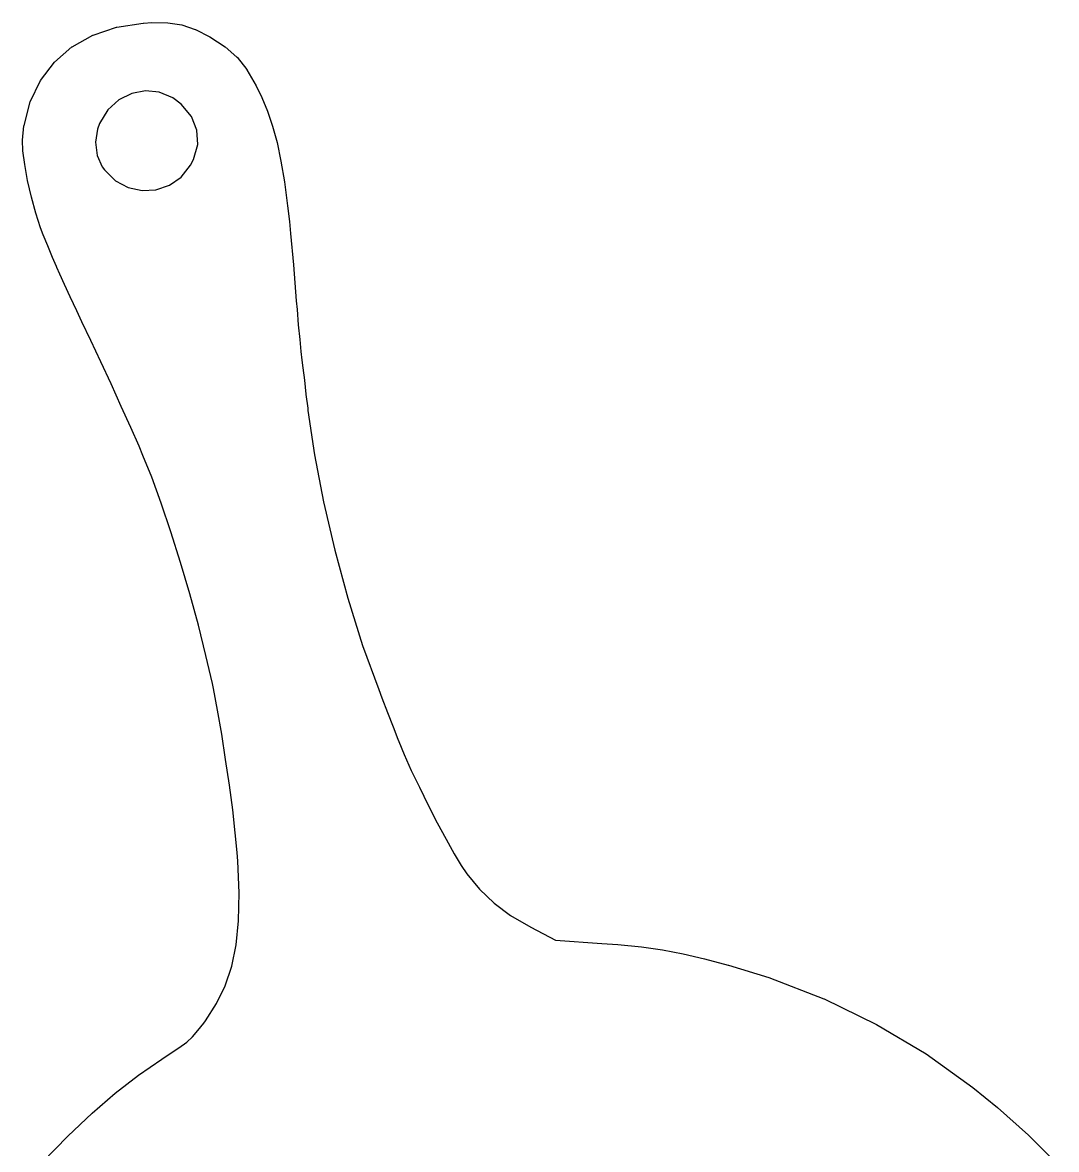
# Model space of a CAD drawing. Extents: x 100.3 to 129.7, y -169.9 to -105.7.
# Drawn here: x 102.39 to 107.64, y -158.11 to -152.39 of the extents above; entities that cross this region are included whole.
import ezdxf

# ---------------------------------------------------------------- set-up
doc = ezdxf.new("R2010")
doc.units = 0
doc.header["$MEASUREMENT"] = 0
doc.layers.add('BLACK', color=7, linetype='CONTINUOUS')

msp = doc.modelspace()

# ---------------------------------------------------------------- linework, layer by layer
at = {"layer": 'Black'}
for p, q in [((102.864, -152.411), (102.998, -152.391)), ((102.998, -152.391), (102.998, -152.391)), ((102.998, -152.391), (102.999, -152.391)), ((102.999, -152.391), (103.042, -152.388)), ((103.042, -152.388), (103.042, -152.388)), ((103.042, -152.388), (103.042, -152.388)), ((103.042, -152.388), (103.124, -152.389)), ((103.124, -152.389), (103.124, -152.389)), ((103.124, -152.389), (103.124, -152.389)), ((103.124, -152.389), (103.194, -152.4)), ((102.637, -152.512), (102.742, -152.453)), ((102.742, -152.453), (102.743, -152.452)), ((102.743, -152.452), (102.863, -152.412)), ((102.743, -152.452), (102.743, -152.452)), ((102.863, -152.412), (102.864, -152.411)), ((102.864, -152.411), (102.864, -152.411)), ((103.194, -152.4), (103.195, -152.4)), ((103.195, -152.4), (103.195, -152.4)), ((103.195, -152.4), (103.262, -152.423)), ((103.262, -152.423), (103.262, -152.424)), ((103.262, -152.424), (103.263, -152.424)), ((103.263, -152.424), (103.336, -152.461)), ((102.548, -152.589), (102.636, -152.512)), ((102.636, -152.512), (102.637, -152.512)), ((102.637, -152.512), (102.637, -152.512)), ((103.336, -152.461), (103.336, -152.461)), ((103.336, -152.461), (103.336, -152.461)), ((103.336, -152.461), (103.337, -152.461)), ((103.337, -152.461), (103.337, -152.461)), ((103.337, -152.461), (103.337, -152.461)), ((103.337, -152.461), (103.414, -152.511)), ((103.414, -152.511), (103.414, -152.511)), ((103.414, -152.511), (103.414, -152.511)), ((103.414, -152.511), (103.474, -152.564)), ((103.474, -152.564), (103.475, -152.564)), ((103.475, -152.564), (103.475, -152.564)), ((103.475, -152.564), (103.525, -152.627)), ((102.476, -152.682), (102.547, -152.59)), ((102.547, -152.59), (102.547, -152.589)), ((102.547, -152.589), (102.548, -152.589)), ((103.525, -152.627), (103.525, -152.628)), ((103.525, -152.628), (103.525, -152.628)), ((103.525, -152.628), (103.572, -152.709)), ((102.424, -152.79), (102.476, -152.683)), ((102.476, -152.683), (102.476, -152.682)), ((102.476, -152.683), (102.476, -152.683)), ((103.01, -152.735), (102.94, -152.748)), ((103.08, -152.742), (103.01, -152.735)), ((103.148, -152.77), (103.08, -152.742)), ((103.572, -152.709), (103.572, -152.709)), ((103.572, -152.709), (103.572, -152.709)), ((103.572, -152.709), (103.6, -152.768)), ((102.393, -152.911), (102.424, -152.791)), ((102.424, -152.791), (102.424, -152.79)), ((102.424, -152.79), (102.424, -152.79)), ((102.875, -152.781), (102.819, -152.832)), ((102.94, -152.748), (102.875, -152.781)), ((103.191, -152.803), (103.148, -152.77)), ((103.6, -152.768), (103.6, -152.768)), ((103.6, -152.768), (103.6, -152.768)), ((103.6, -152.768), (103.629, -152.839)), ((102.819, -152.832), (102.776, -152.901)), ((103.243, -152.866), (103.191, -152.803)), ((103.629, -152.839), (103.629, -152.839)), ((103.629, -152.839), (103.63, -152.839)), ((103.63, -152.839), (103.655, -152.914)), ((102.385, -152.986), (102.392, -152.912)), ((102.392, -152.912), (102.393, -152.911)), ((102.393, -152.911), (102.393, -152.911)), ((102.776, -152.901), (102.766, -152.929)), ((103.271, -152.935), (103.243, -152.866)), ((103.655, -152.914), (103.655, -152.915)), ((102.766, -152.929), (102.756, -152.996)), ((103.275, -153.008), (103.271, -152.935)), ((103.655, -152.915), (103.655, -152.915)), ((103.655, -152.915), (103.678, -152.998)), ((102.386, -153.039), (102.385, -152.986)), ((102.385, -152.986), (102.385, -152.986)), ((102.385, -152.986), (102.385, -152.986)), ((102.756, -152.996), (102.764, -153.063)), ((103.254, -153.083), (103.275, -153.008)), ((103.678, -152.998), (103.678, -152.998)), ((103.678, -152.998), (103.678, -152.998)), ((103.678, -152.998), (103.698, -153.092)), ((102.396, -153.109), (102.386, -153.039)), ((102.386, -153.039), (102.386, -153.039)), ((102.386, -153.039), (102.386, -153.039)), ((102.764, -153.063), (102.789, -153.121)), ((103.239, -153.113), (103.254, -153.083)), ((102.411, -153.19), (102.396, -153.109)), ((102.396, -153.109), (102.396, -153.109)), ((102.396, -153.109), (102.396, -153.109)), ((102.789, -153.121), (102.801, -153.137)), ((102.801, -153.137), (102.857, -153.192)), ((103.191, -153.174), (103.239, -153.113)), ((103.698, -153.092), (103.698, -153.092)), ((103.698, -153.092), (103.698, -153.092)), ((103.698, -153.092), (103.716, -153.198)), ((102.43, -153.275), (102.411, -153.19)), ((102.411, -153.19), (102.411, -153.19)), ((102.411, -153.19), (102.411, -153.19)), ((102.857, -153.192), (102.922, -153.226)), ((103.131, -153.215), (103.191, -153.174)), ((103.716, -153.198), (103.716, -153.198)), ((103.716, -153.198), (103.716, -153.198)), ((103.716, -153.198), (103.732, -153.32)), ((102.922, -153.226), (102.992, -153.242)), ((102.992, -153.242), (103.063, -153.238)), ((103.063, -153.238), (103.131, -153.215)), ((102.453, -153.357), (102.43, -153.275)), ((102.43, -153.275), (102.43, -153.275)), ((102.43, -153.275), (102.43, -153.275)), ((102.477, -153.431), (102.453, -153.357)), ((102.453, -153.357), (102.453, -153.357)), ((102.453, -153.357), (102.453, -153.357)), ((103.732, -153.32), (103.732, -153.32)), ((103.732, -153.32), (103.732, -153.32)), ((103.732, -153.32), (103.741, -153.399)), ((103.741, -153.399), (103.747, -153.459)), ((102.49, -153.466), (102.477, -153.431)), ((102.477, -153.431), (102.477, -153.431)), ((102.477, -153.431), (102.477, -153.431)), ((102.514, -153.523), (102.49, -153.466)), ((102.49, -153.466), (102.49, -153.466)), ((102.49, -153.466), (102.49, -153.466)), ((103.747, -153.459), (103.747, -153.459)), ((103.747, -153.459), (103.747, -153.459)), ((103.747, -153.459), (103.762, -153.619)), ((102.538, -153.581), (102.514, -153.523)), ((102.514, -153.523), (102.514, -153.523)), ((102.558, -153.628), (102.538, -153.581)), ((102.56, -153.633), (102.558, -153.628)), ((102.558, -153.628), (102.558, -153.628)), ((102.575, -153.667), (102.56, -153.633)), ((102.56, -153.633), (102.56, -153.633)), ((102.56, -153.633), (102.56, -153.633)), ((103.762, -153.619), (103.762, -153.619)), ((103.762, -153.619), (103.762, -153.619)), ((103.762, -153.619), (103.776, -153.801)), ((102.598, -153.718), (102.575, -153.667)), ((102.575, -153.667), (102.575, -153.667)), ((102.575, -153.667), (102.575, -153.667)), ((102.627, -153.782), (102.598, -153.718)), ((102.598, -153.718), (102.598, -153.718)), ((102.598, -153.718), (102.598, -153.718)), ((102.661, -153.852), (102.627, -153.782)), ((102.627, -153.782), (102.627, -153.782)), ((102.627, -153.782), (102.627, -153.782)), ((103.776, -153.801), (103.776, -153.801)), ((103.776, -153.801), (103.776, -153.801)), ((103.776, -153.801), (103.78, -153.845)), ((102.687, -153.909), (102.661, -153.852)), ((102.661, -153.852), (102.661, -153.852)), ((102.661, -153.852), (102.661, -153.852)), ((103.78, -153.845), (103.78, -153.845)), ((103.78, -153.845), (103.786, -153.924)), ((102.732, -154.003), (102.687, -153.909)), ((103.786, -153.924), (103.793, -153.998)), ((103.793, -153.998), (103.799, -154.06)), ((102.782, -154.111), (102.732, -154.003)), ((102.732, -154.003), (102.732, -154.003)), ((102.835, -154.224), (102.782, -154.111)), ((103.799, -154.06), (103.804, -154.103)), ((103.804, -154.103), (103.809, -154.142)), ((103.809, -154.142), (103.809, -154.142)), ((103.809, -154.142), (103.809, -154.142)), ((103.809, -154.142), (103.817, -154.205)), ((102.886, -154.338), (102.835, -154.224)), ((102.835, -154.224), (102.835, -154.224)), ((103.817, -154.205), (103.817, -154.205)), ((103.817, -154.205), (103.817, -154.205)), ((103.817, -154.205), (103.825, -154.276)), ((103.825, -154.276), (103.825, -154.277)), ((103.825, -154.277), (103.825, -154.277)), ((103.825, -154.277), (103.834, -154.347)), ((102.935, -154.445), (102.886, -154.338)), ((103.834, -154.347), (103.834, -154.347)), ((103.834, -154.347), (103.835, -154.359)), ((103.835, -154.359), (103.868, -154.584)), ((102.977, -154.54), (102.935, -154.445)), ((102.935, -154.445), (102.935, -154.445)), ((102.997, -154.587), (102.977, -154.54)), ((103.042, -154.698), (102.997, -154.587)), ((103.868, -154.584), (103.914, -154.823)), ((103.09, -154.829), (103.042, -154.698)), ((103.139, -154.975), (103.09, -154.829)), ((103.914, -154.823), (103.971, -155.068)), ((103.188, -155.131), (103.139, -154.975)), ((103.971, -155.068), (104.038, -155.313)), ((103.235, -155.291), (103.188, -155.131)), ((103.279, -155.45), (103.235, -155.291)), ((104.038, -155.313), (104.113, -155.552)), ((103.317, -155.603), (103.279, -155.45)), ((103.35, -155.746), (103.317, -155.603)), ((104.113, -155.552), (104.195, -155.777)), ((103.355, -155.772), (103.35, -155.746)), ((103.376, -155.881), (103.355, -155.772)), ((104.195, -155.777), (104.211, -155.818)), ((104.211, -155.818), (104.211, -155.818)), ((104.211, -155.818), (104.211, -155.818)), ((104.211, -155.818), (104.239, -155.893)), ((103.397, -156.003), (103.376, -155.881)), ((104.239, -155.893), (104.239, -155.893)), ((104.239, -155.893), (104.239, -155.893)), ((104.239, -155.893), (104.268, -155.966)), ((103.417, -156.132), (103.397, -156.003)), ((104.268, -155.966), (104.268, -155.966)), ((104.268, -155.966), (104.268, -155.966)), ((104.268, -155.966), (104.291, -156.028)), ((104.291, -156.028), (104.296, -156.041)), ((104.296, -156.041), (104.324, -156.107)), ((104.324, -156.107), (104.36, -156.187)), ((103.436, -156.262), (103.417, -156.132)), ((104.36, -156.187), (104.401, -156.273)), ((103.453, -156.388), (103.436, -156.262)), ((104.401, -156.273), (104.446, -156.364)), ((103.466, -156.504), (103.453, -156.388)), ((104.446, -156.364), (104.492, -156.453)), ((104.492, -156.453), (104.537, -156.537)), ((103.476, -156.604), (103.466, -156.504)), ((104.537, -156.537), (104.578, -156.611)), ((103.479, -156.649), (103.476, -156.604)), ((104.578, -156.611), (104.614, -156.671)), ((103.485, -156.81), (103.479, -156.649)), ((104.614, -156.671), (104.642, -156.712)), ((104.642, -156.712), (104.707, -156.79)), ((104.707, -156.79), (104.781, -156.862)), ((103.482, -156.951), (103.485, -156.81)), ((104.781, -156.862), (104.865, -156.924)), ((103.47, -157.073), (103.482, -156.951)), ((104.865, -156.924), (104.967, -156.983)), ((104.967, -156.983), (105.093, -157.049)), ((103.448, -157.182), (103.47, -157.073)), ((105.093, -157.049), (105.328, -157.066)), ((105.328, -157.066), (105.328, -157.066)), ((105.328, -157.066), (105.328, -157.066)), ((105.328, -157.066), (105.41, -157.072)), ((105.41, -157.072), (105.41, -157.072)), ((105.41, -157.072), (105.41, -157.072)), ((105.41, -157.072), (105.529, -157.084)), ((105.529, -157.084), (105.53, -157.084)), ((105.53, -157.084), (105.53, -157.084)), ((105.53, -157.084), (105.637, -157.099)), ((105.637, -157.099), (105.637, -157.099)), ((105.637, -157.099), (105.637, -157.099)), ((105.637, -157.099), (105.741, -157.119)), ((105.741, -157.119), (105.741, -157.119)), ((105.741, -157.119), (105.741, -157.119)), ((105.741, -157.119), (105.849, -157.144)), ((105.849, -157.144), (105.85, -157.144)), ((105.85, -157.144), (105.85, -157.144)), ((105.85, -157.144), (105.97, -157.176)), ((103.415, -157.281), (103.448, -157.182)), ((105.97, -157.176), (105.97, -157.176)), ((105.97, -157.176), (105.971, -157.176)), ((105.971, -157.176), (106.177, -157.24)), ((106.177, -157.24), (106.177, -157.24)), ((106.177, -157.24), (106.177, -157.24)), ((106.177, -157.24), (106.456, -157.348)), ((103.371, -157.372), (103.415, -157.281)), ((103.314, -157.46), (103.371, -157.372)), ((106.456, -157.348), (106.457, -157.348)), ((106.457, -157.348), (106.457, -157.348)), ((106.457, -157.348), (106.723, -157.478)), ((103.276, -157.509), (103.306, -157.471)), ((103.306, -157.471), (103.314, -157.46)), ((106.723, -157.478), (106.723, -157.478)), ((106.723, -157.478), (106.723, -157.478)), ((106.723, -157.478), (106.976, -157.628)), ((103.219, -157.568), (103.249, -157.54)), ((103.249, -157.54), (103.276, -157.509)), ((103.125, -157.633), (103.179, -157.597)), ((103.179, -157.597), (103.219, -157.568)), ((102.974, -157.736), (103.093, -157.655)), ((103.093, -157.655), (103.125, -157.633)), ((103.093, -157.655), (103.093, -157.655)), ((103.093, -157.655), (103.093, -157.655)), ((106.976, -157.628), (106.976, -157.628)), ((106.976, -157.628), (106.976, -157.628)), ((106.976, -157.628), (107.213, -157.798)), ((102.856, -157.827), (102.974, -157.736)), ((102.974, -157.736), (102.974, -157.736)), ((102.974, -157.736), (102.974, -157.736)), ((102.738, -157.929), (102.856, -157.827)), ((102.856, -157.827), (102.856, -157.827)), ((102.856, -157.827), (102.856, -157.827)), ((107.213, -157.798), (107.213, -157.799)), ((107.213, -157.799), (107.213, -157.799)), ((107.213, -157.799), (107.338, -157.9)), ((102.615, -158.046), (102.738, -157.929)), ((102.738, -157.929), (102.738, -157.929)), ((102.738, -157.929), (102.738, -157.929)), ((107.338, -157.9), (107.338, -157.9)), ((107.338, -157.9), (107.338, -157.9)), ((107.338, -157.9), (107.496, -158.04)), ((102.485, -158.18), (102.615, -158.046)), ((102.615, -158.046), (102.615, -158.046)), ((102.615, -158.046), (102.615, -158.046)), ((107.496, -158.04), (107.496, -158.04)), ((107.496, -158.04), (107.496, -158.04)), ((107.496, -158.04), (107.638, -158.183))]:
    msp.add_line(p, q, dxfattribs=at)

doc.saveas('drawing.dxf')
